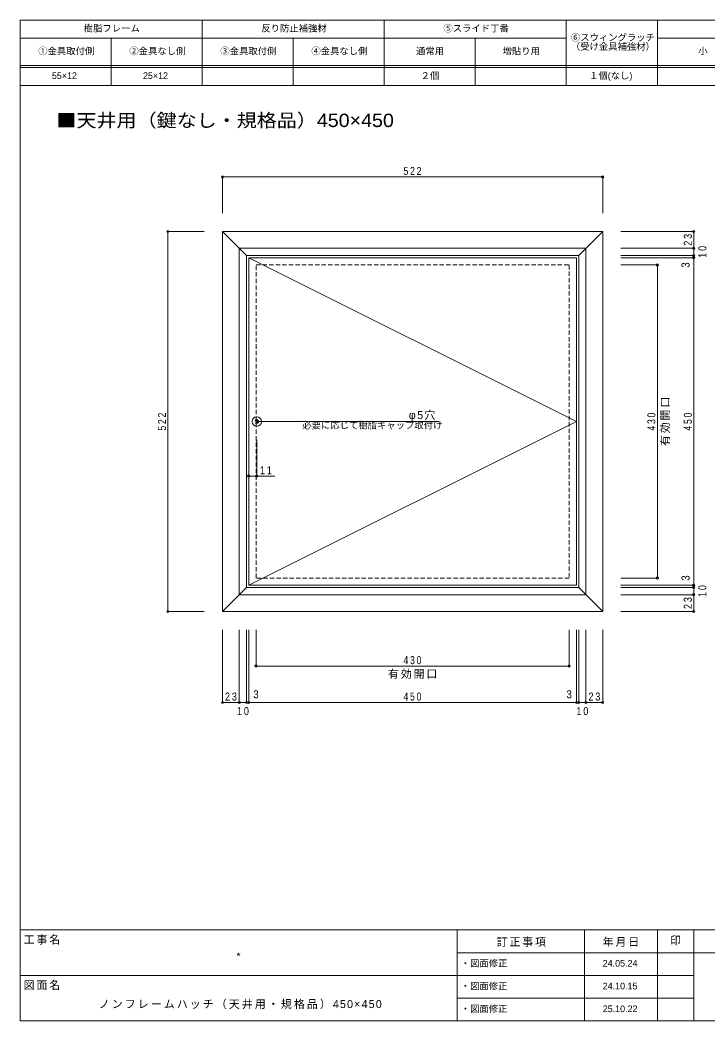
# Model space of a CAD drawing. Units: millimetres at full size, sheet at 1:5. Extents: x -4894 to 1000, y -688 to 1104.
# Drawn here: x -1000 to -55, y -688 to 688 of the extents above; entities that cross this region are included whole.
import ezdxf
from ezdxf.enums import TextEntityAlignment as Align

# ---------------------------------------------------------------- set-up
doc = ezdxf.new("R2010")
doc.units = ezdxf.units.MM
doc.header["$LTSCALE"] = 5
doc.header["$PDMODE"] = 32
doc.header["$PDSIZE"] = 3
doc.linetypes.add('DASHED1', pattern=[1.8, 1.2, -0.6])
for name, color, linetype, lineweight in [('2-0_ＫＢ製品', 2, 'Continuous', 9), ('2-3_寸法', 4, 'Continuous', 9), ('2-4_引出線字', 4, 'Continuous', 9), ('2-5_文字', 7, 'Continuous', 9), ('2-8_他製品', 7, 'Continuous', 9), ('2-A_ベース', 3, 'Continuous', 9), ('F-0_図面枠', 6, 'Continuous', 9), ('F-5_F-5ﾚｲﾔ', 7, 'Continuous', 9)]:
    doc.layers.add(name, color=color, linetype=linetype, lineweight=lineweight)
doc.styles.add('HGｺﾞｼｯｸM', font='')
doc.styles.add('ＭＳ ゴシック', font='')
doc.styles.get('HGｺﾞｼｯｸM').set_extended_font_data('HGｺﾞｼｯｸM')
doc.styles.get('ＭＳ ゴシック').set_extended_font_data('MS Gothic')

msp = doc.modelspace()

# ---------------------------------------------------------------- linework, layer by layer
at = {"layer": '2-0_ＫＢ製品'}
for p, q in [((-236, 361), (-686, 361)), ((-686, -89), (-686, 361)), ((-236, 136), (-686, 361)), ((-236, -89), (-236, 361)), ((-686, -89), (-236, 136)), ((-686, -89), (-236, -89))]:
    msp.add_line(p, q, dxfattribs=at)
at = {"layer": '2-0_ＫＢ製品', "linetype": 'DASHED1'}
msp.add_circle((-675, 136), 2.5, dxfattribs=at)
at = {"layer": '2-3_寸法'}
for p, q in [((-722, 472), (-200, 472)), ((-722, 472), (-722, 422)), ((-200, 472), (-200, 422)), ((-797, 397), (-797, -125)), ((-797, 397), (-747, 397)), ((-75, 397), (-175, 397)), ((-75, 397), (-75, 374)), ((-75, 374), (-175, 374)), ((-75, 374), (-75, 364)), ((-75, 364), (-175, 364)), ((-75, 361), (-175, 361)), ((-75, 364), (-75, 361)), ((-75, -89), (-75, 361)), ((-125, 351), (-175, 351)), ((-125, 351), (-125, -79)), ((-686, 61), (-686, 111)), ((-675, 61), (-675, 111)), ((-686, 61), (-650, 61)), ((-125, -79), (-175, -79)), ((-75, -89), (-175, -89)), ((-75, -92), (-175, -92)), ((-75, -89), (-75, -92)), ((-75, -92), (-75, -102)), ((-75, -102), (-175, -102)), ((-75, -102), (-75, -125)), ((-797, -125), (-747, -125)), ((-75, -125), (-175, -125)), ((-722, -250), (-722, -150)), ((-699, -250), (-699, -150)), ((-689, -250), (-689, -150)), ((-686, -250), (-686, -150)), ((-676, -200), (-676, -150)), ((-246, -200), (-246, -150)), ((-236, -250), (-236, -150)), ((-233, -250), (-233, -150)), ((-223, -250), (-223, -150)), ((-200, -250), (-200, -150)), ((-676, -200), (-246, -200)), ((-722, -250), (-699, -250)), ((-699, -250), (-689, -250)), ((-689, -250), (-686, -250)), ((-236, -250), (-686, -250)), ((-236, -250), (-233, -250)), ((-233, -250), (-223, -250)), ((-223, -250), (-200, -250))]:
    msp.add_line(p, q, dxfattribs=at)
for p in [(-722, 472), (-200, 472), (-797, 397), (-75, 397), (-75, 374), (-75, 364), (-75, 361), (-125, 351), (-686, 61), (-675, 61), (-125, -79), (-75, -89), (-75, -92), (-75, -102), (-797, -125), (-75, -125), (-676, -200), (-246, -200), (-722, -250), (-699, -250), (-689, -250), (-686, -250), (-236, -250), (-233, -250), (-223, -250), (-200, -250)]:
    msp.add_point(p, dxfattribs=at)
at = {"layer": '2-4_引出線字'}
msp.add_line((-675, 136), (-425, 136), dxfattribs=at)
msp.add_point((-675, 136), dxfattribs=at)
at = {"layer": '2-8_他製品'}
msp.add_circle((-675, 136), 6.5, dxfattribs=at)
at = {"layer": '2-A_ベース'}
for p, q in [((-722, 397), (-689, 364)), ((-722, 397), (-200, 397)), ((-722, -125), (-722, 397)), ((-200, 397), (-233, 364)), ((-200, 397), (-200, -125)), ((-699, 374), (-223, 374)), ((-699, -102), (-699, 374)), ((-223, 374), (-223, -102)), ((-689, 364), (-233, 364)), ((-689, -92), (-689, 364)), ((-233, 364), (-233, -92)), ((-722, -125), (-689, -92)), ((-233, -92), (-689, -92)), ((-200, -125), (-233, -92)), ((-223, -102), (-699, -102)), ((-200, -125), (-722, -125))]:
    msp.add_line(p, q, dxfattribs=at)
at = {"layer": '2-A_ベース', "linetype": 'DASHED1'}
for p, q in [((-676, 351), (-246, 351)), ((-676, -79), (-676, 351)), ((-246, 351), (-246, -79)), ((-246, -79), (-676, -79))]:
    msp.add_line(p, q, dxfattribs=at)
at = {"layer": 'F-0_図面枠'}
for p, q in [((-1000, -687.5), (-1000, 687.5)), ((-1000, 687.5), (1000, 687.5)), ((1000, -562.5), (-1000, -562.5)), ((-400, -562.5), (-400, -687.5)), ((-225, -562.5), (-225, -687.5)), ((-125, -562.5), (-125, -687.5)), ((-75, -562.5), (-75, -687.5)), ((300, -593.75), (-400, -593.75)), ((-75, -625), (-1000, -625)), ((-75, -656.25), (-400, -656.25)), ((1000, -687.5), (-1000, -687.5))]:
    msp.add_line(p, q, dxfattribs=at)
at = {"layer": 'F-5_F-5ﾚｲﾔ'}
for p, q in [((-750, 687.5), (-750, 597.5)), ((-500, 687.5), (-500, 597.5)), ((-250, 687.5), (-250, 597.5)), ((-125, 687.5), (-125, 597.5)), ((-1000, 662.5), (-250, 662.5)), ((-875, 662.5), (-875, 597.5)), ((-625, 662.5), (-625, 597.5)), ((-375, 662.5), (-375, 597.5)), ((-125, 662.5), (125, 662.5)), ((-1000, 625), (750, 625)), ((-1000, 622.5), (750, 622.5)), ((-1000, 597.5), (1000, 597.5))]:
    msp.add_line(p, q, dxfattribs=at)

# ---------------------------------------------------------------- texts
at = {"layer": '2-3_寸法', "color": 7, "style": 'HGｺﾞｼｯｸM', "width": 0.9}
for p in [(-77.5, 347.25), (-77.5, -82.75)]:
    msp.add_text('3', height=11, rotation=90, dxfattribs=at).set_placement(p, align=Align.BOTTOM_LEFT)
for p in [(-679.75, -247.5), (-249.75, -247.5)]:
    msp.add_text('3', height=11, dxfattribs=at).set_placement(p, align=Align.BOTTOM_LEFT)
at = {"layer": '2-3_寸法', "color": 7, "char_height": 11, "attachment_point": 7, "style": 'HGｺﾞｼｯｸM'}
for s, insert in [('\\T1.38;\\W0.8;522', (-473.5, 474.5)), ('\\T1.36;\\W0.85;11', (-670.625, 63.5)), ('\\T1.38;\\W0.8;430', (-473.5, -197.5)), ('\\T1.17;有効開口', (-494.75, -217.5)), ('\\T1.36;\\W0.85;23', (-718.625, -247.5)), ('\\T1.38;\\W0.8;450', (-473.5, -247.5)), ('\\T1.36;\\W0.85;23', (-219.625, -247.5)), ('\\T1.36;\\W0.85;10', (-702.125, -267.5)), ('\\T1.36;\\W0.85;10', (-236.125, -267.5))]:
    msp.add_mtext(s, dxfattribs=dict(at, insert=insert))
at = {"layer": '2-3_寸法', "color": 7, "char_height": 11, "attachment_point": 7, "rotation": 90, "style": 'HGｺﾞｼｯｸM'}
for s, insert in [('\\T1.36;\\W0.85;23', (-77.5, 377.375)), ('\\T1.36;\\W0.85;10', (-57.5, 360.875)), ('\\T1.17;有効開口', (-107.5, 102.25)), ('\\T1.38;\\W0.8;522', (-799.5, 123.5)), ('\\T1.38;\\W0.8;430', (-127.5, 123.5)), ('\\T1.38;\\W0.8;450', (-77.5, 123.5)), ('\\T1.36;\\W0.85;10', (-57.5, -105.125)), ('\\T1.36;\\W0.85;23', (-77.5, -121.625))]:
    msp.add_mtext(s, dxfattribs=dict(at, insert=insert))
at = {"layer": '2-5_文字', "style": 'HGｺﾞｼｯｸM'}
msp.add_text('必要に応じて樹脂キャップ取付け', height=9.164, dxfattribs=at).set_placement((-612.5, 123.5), align=Align.BOTTOM_LEFT)
at = {"layer": '2-5_文字', "insert": (-466.25, 136), "char_height": 11, "attachment_point": 7, "style": 'HGｺﾞｼｯｸM'}
msp.add_mtext('\\T1.21;φ5穴', dxfattribs=at)
at = {"layer": 'F-5_F-5ﾚｲﾔ'}
for s, height, style, p in [('樹脂フレーム', 9.164, 'HGｺﾞｼｯｸM', (-912.5, 668.75)), ('反り防止補強材', 9.164, 'HGｺﾞｼｯｸM', (-668.75, 668.75)), ('⑤スライド丁番', 9.164, 'HGｺﾞｼｯｸM', (-418.75, 668.75)), ('⑥スウィングラッチ', 9.164, 'HGｺﾞｼｯｸM', (-243.75, 656.25)), ('①金具取付側', 9.164, 'HGｺﾞｼｯｸM', (-975, 637.5)), ('②金具なし側', 9.164, 'HGｺﾞｼｯｸM', (-850, 637.5)), ('③金具取付側', 9.164, 'HGｺﾞｼｯｸM', (-725, 637.5)), ('④金具なし側', 9.164, 'HGｺﾞｼｯｸM', (-600, 637.5)), ('通常用', 9.164, 'HGｺﾞｼｯｸM', (-456.25, 637.5)), ('増貼り用', 9.164, 'HGｺﾞｼｯｸM', (-337.5, 637.5)), ('（受け金具補強材）', 9.164, 'HGｺﾞｼｯｸM', (-243.75, 643.75)), ('小', 9.164, 'HGｺﾞｼｯｸM', (-68.75, 637.5)), ('55×12', 9.164, 'HGｺﾞｼｯｸM', (-956.25, 603.75)), ('25×12', 9.164, 'HGｺﾞｼｯｸM', (-831.25, 603.75)), ('２個', 9.164, 'HGｺﾞｼｯｸM', (-450, 603.75)), ('１個(なし)', 9.164, 'HGｺﾞｼｯｸM', (-218.75, 603.75)), ('印', 11, 'ＭＳ ゴシック', (-107.5, -585.625)), ('*', 11, 'ＭＳ ゴシック', (-703.75, -608.75)), ('・図面修正', 9.164, 'HGｺﾞｼｯｸM', (-395, -615.625)), ('24.05.24', 9.164, 'HGｺﾞｼｯｸM', (-200, -615.625)), ('・図面修正', 9.164, 'HGｺﾞｼｯｸM', (-395, -646.875)), ('24.10.15', 9.164, 'HGｺﾞｼｯｸM', (-200, -646.875)), ('・図面修正', 9.164, 'HGｺﾞｼｯｸM', (-395, -678.125)), ('25.10.22', 9.164, 'HGｺﾞｼｯｸM', (-200, -678.125))]:
    msp.add_text(s, height=height, dxfattribs=dict(at, style=style)).set_placement(p, align=Align.BOTTOM_LEFT)
at = {"layer": 'F-5_F-5ﾚｲﾔ', "color": 2, "style": 'HGｺﾞｼｯｸM', "width": 1.1}
msp.add_text('■天井用（鍵なし・規格品）450×450', height=18.33, dxfattribs=at).set_placement((-950, 535), align=Align.BOTTOM_LEFT)
at = {"layer": 'F-5_F-5ﾚｲﾔ', "char_height": 11, "attachment_point": 7}
for s, insert, style in [('\\T1.17;工事名', (-995, -582.5), 'ＭＳ ゴシック'), ('\\T1.17;訂正事項', (-345.561, -585.625), 'ＭＳ ゴシック'), ('\\T1.17;年月日', (-200, -585.625), 'ＭＳ ゴシック'), ('\\T1.17;図面名', (-995, -645), 'ＭＳ ゴシック'), ('\\T1.19;ノンフレームハッチ（天井用・規格品）450×450', (-891.875, -671.25), 'HGｺﾞｼｯｸM')]:
    msp.add_mtext(s, dxfattribs=dict(at, insert=insert, style=style))

doc.saveas('drawing.dxf')
